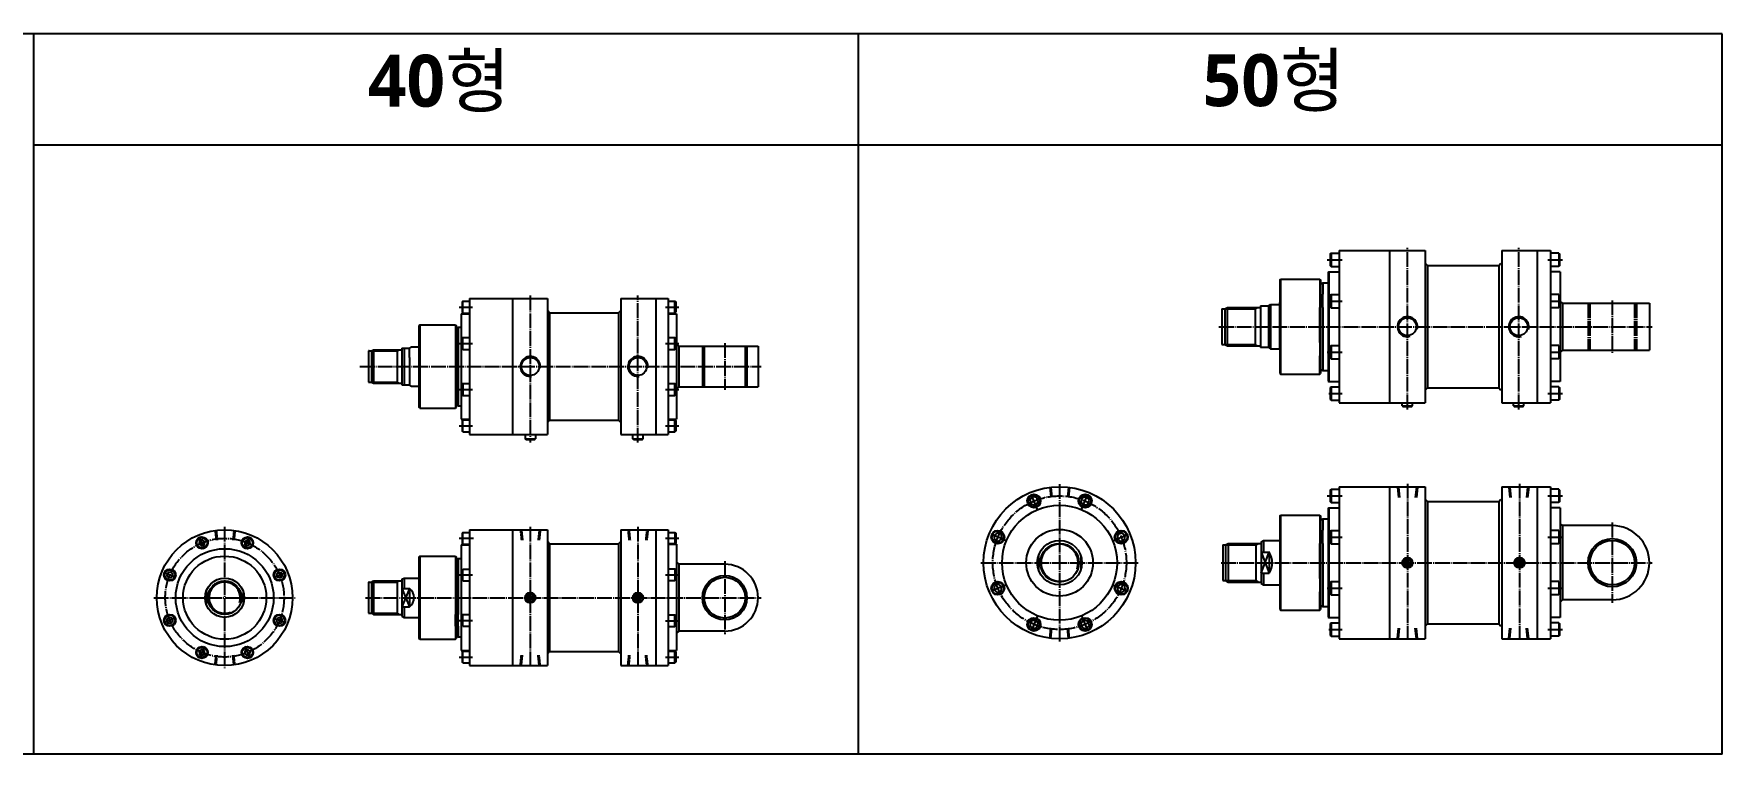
# Model space of a CAD drawing. Extents: x 0 to 5057, y -1057 to 1388.
# Drawn here: x 2782 to 5057, y 0 to 971 of the extents above; entities that cross this region are included whole.
import ezdxf

# ---------------------------------------------------------------- set-up
doc = ezdxf.new("R2010")
doc.units = 0
doc.header["$PDMODE"] = 1
for name, pattern in [('CENTER', [24, 20, -1.5, 1, -1.5]), ('HIDDEN', [5, 3.5, -1.5]), ('HIDDENX2', [0.75, 0.5, -0.25])]:
    doc.linetypes.add(name, pattern=pattern)
doc.layers.get('0').update_dxf_attribs({"linetype": 'CONTINUOUS'})
doc.layers.get('DEFPOINTS').update_dxf_attribs({"linetype": 'CONTINUOUS'})
for name, color, linetype in [('1', 3, 'CONTINUOUS'), ('3', 2, 'HIDDEN'), ('ML', 3, 'CONTINUOUS')]:
    doc.layers.add(name, color=color, linetype=linetype)
doc.styles.add('문자', font='romans.shx')

msp = doc.modelspace()

# ---------------------------------------------------------------- linework, layer by layer
for p, q in [((5057.3, 971), (0, 971)), ((2781.8, 0), (2781.8, 971)), ((3893.3, 0), (3893.3, 971)), ((5057.3, 0), (5057.3, 971)), ((5057.3, 821), (2781.8, 821)), ((4383.1, 600.2), (4427.7, 600.2)), ((4427.7, 600.2), (4431.2, 602.2)), ((4383.1, 552.2), (4427.7, 552.2)), ((4427.7, 552.2), (4431.2, 550.2)), ((3234, 543.6), (3271.5, 543.6)), ((3271.5, 543.6), (3274.1, 545.1)), ((3234, 501.6), (3271.5, 501.6)), ((3271.5, 501.6), (3274.1, 500.1)), ((4384.1, 282.1), (4428.7, 282.1)), ((4428.7, 282.1), (4432.2, 284.1)), ((4436.1, 244.1), (4446.7, 272.2)), ((4436.1, 272.2), (4446.7, 244.1)), ((3234, 232), (3271.5, 232)), ((3271.5, 232), (3274.1, 233.5)), ((4384.1, 234.1), (4428.7, 234.1)), ((4428.7, 234.1), (4432.2, 232.1)), ((3288.2, 223.3), (3278, 198.7)), ((3278, 223.3), (3288.2, 198.7)), ((3234, 190), (3271.5, 190)), ((3271.5, 190), (3274.1, 188.5)), ((5057.3, 0), (0, 0))]:
    msp.add_line(p, q)
at = {"color": 3}
msp.add_line((4390.6, 550.2), (4390.6, 602.2), dxfattribs=at)
for centre, radius, start, end in [((4633.1, 576.2), 13.5, 346.596, 286.7419), ((4783.1, 576.2), 13.5, 344.4765, 285.4881), ((3451, 522.6), 13.5, 352.1311, 277.5948), ((3596, 522.6), 13.5, 352.1311, 277.5948), ((4164.3, 258.1), 25, 341.2282, 283.4779), ((4633.1, 258.1), 6.5, 345.2639, 278.1587), ((4784.1, 258.1), 6.5, 345.6797, 281.2431), ((3039.1, 211), 21, 342.2008, 292.344), ((3451, 211), 6.5, 351.8918, 261.0358), ((3596, 211), 6.5, 351.8918, 261.0358)]:
    msp.add_arc(centre, radius, start, end)
at = {"layer": '1'}
for p, q in [((4529.1, 674.3), (4530.1, 675.3)), ((4529.1, 674.3), (4529.1, 658.3)), ((4530.1, 675.3), (4530.1, 657.3)), ((4530.1, 675.3), (4541.1, 675.3)), ((4541.1, 678.8), (4541.1, 473.8)), ((4826.1, 678.8), (4826.1, 473.8)), ((4837.1, 675.3), (4826.1, 675.3)), ((4826.1, 666.3), (4839.1, 666.3)), ((4837.1, 675.3), (4837.1, 657.3)), ((4837.1, 675.3), (4838.1, 674.3)), ((4838.1, 674.3), (4838.1, 658.3)), ((4515.1, 640.3), (4515.1, 620)), ((4515.1, 640.3), (4516.1, 639.3)), ((4516.1, 639.3), (4516.1, 620)), ((4526.1, 649.7), (4527.1, 650.3)), ((4526.1, 649.7), (4526.1, 502.8)), ((4526.1, 649.7), (4526.1, 502.8)), ((4527.1, 650.3), (4527.1, 503.5)), ((4527.1, 650.3), (4541.1, 650.3)), ((4529.1, 658.3), (4530.1, 657.3)), ((4530.1, 657.3), (4541.1, 657.3)), ((4837.1, 657.3), (4826.1, 657.3)), ((4839.1, 650.3), (4826.1, 650.3)), ((4838.1, 658.3), (4837.1, 657.3)), ((4839.1, 650.3), (4839.1, 502.3)), ((4515.1, 620), (4515.1, 602)), ((4516.1, 633.5), (4519.1, 635.3)), ((4516.1, 620), (4516.1, 602)), ((4519.1, 635.3), (4519.1, 620)), ((4519.1, 635.3), (4526.1, 635.3)), ((4519.1, 602), (4519.1, 620)), ((4529.1, 618.7), (4530.1, 619.7)), ((4529.1, 618.7), (4529.1, 602.7)), ((4530.1, 619.7), (4530.1, 601.7)), ((4530.1, 619.7), (4541.1, 619.7)), ((4837.1, 619.7), (4826.1, 619.7)), ((4837.1, 619.7), (4837.1, 601.7)), ((4837.1, 619.7), (4838.1, 618.7)), ((4838.1, 618.7), (4838.1, 602.7)), ((3358, 593.6), (3358, 451.6)), ((3358, 593.6), (3369, 593.6)), ((3360, 610.6), (3359, 609.6)), ((3359, 609.6), (3359, 595.6)), ((3360, 594.6), (3359, 595.6)), ((3360, 610.6), (3369, 610.6)), ((3360, 594.6), (3360, 610.6)), ((3360, 594.6), (3369, 594.6)), ((3369, 614.1), (3369, 431.1)), ((3637, 614.1), (3637, 431.1)), ((3637, 610.6), (3646, 610.6)), ((3637, 594.6), (3646, 594.6)), ((3637, 593.6), (3648, 593.6)), ((3646, 594.6), (3646, 610.6)), ((3646, 594.6), (3647, 595.6)), ((3647, 609.6), (3647, 595.6)), ((3648, 593.6), (3648, 451.6)), ((4515.1, 554.9), (4515.1, 602)), ((4516.1, 602), (4516.1, 554.9)), ((4519.1, 602), (4519.1, 554.9)), ((4529.1, 602.7), (4530.1, 601.7)), ((4530.1, 601.7), (4541.1, 601.7)), ((4826.1, 610.7), (4839.1, 610.7)), ((4826.1, 610.7), (4839.1, 610.7)), ((4837.1, 601.7), (4826.1, 601.7)), ((4838.1, 602.7), (4837.1, 601.7)), ((4839.1, 610.7), (4839.1, 541.7)), ((3350, 578.6), (3350, 561.6)), ((3350, 578.6), (3351, 577.6)), ((3351, 577.6), (3351, 561.6)), ((3351, 573.9), (3354, 575.6)), ((3354, 575.6), (3354, 561.6)), ((3354, 575.6), (3358, 575.6)), ((3350, 561.6), (3350, 483.6)), ((3351, 561.6), (3351, 483.6)), ((3354, 561.6), (3354, 483.6)), ((3360, 561.6), (3359, 560.6)), ((3359, 560.6), (3359, 546.6)), ((3359, 546.6), (3360, 545.6)), ((3360, 561.6), (3369, 561.6)), ((3360, 545.6), (3360, 561.6)), ((3637, 561.6), (3646, 561.6)), ((3646, 561.6), (3647, 560.6)), ((3646, 545.6), (3646, 561.6)), ((3646, 545.6), (3647, 546.6)), ((3647, 560.6), (3647, 546.6)), ((4515.1, 554.9), (4515.1, 536.9)), ((4516.1, 554.9), (4516.1, 536.9)), ((4519.1, 554.9), (4519.1, 536.9)), ((4530.1, 550.8), (4529.1, 549.8)), ((4529.1, 549.8), (4529.1, 533.8)), ((4530.1, 550.8), (4530.1, 532.8)), ((4530.1, 550.8), (4541.1, 550.8)), ((4837.1, 550.8), (4826.1, 550.8)), ((4837.1, 550.8), (4837.1, 532.8)), ((4837.1, 550.8), (4838.1, 549.8)), ((4838.1, 549.8), (4838.1, 533.8)), ((3354, 545.6), (3354, 499.6)), ((3360, 545.6), (3369, 545.6)), ((3637, 545.6), (3646, 545.6)), ((4515.1, 512.3), (4515.1, 536.9)), ((4516.1, 536.9), (4516.1, 513.3)), ((4519.1, 536.9), (4519.1, 517.3)), ((4529.1, 533.8), (4530.1, 532.8)), ((4530.1, 532.8), (4541.1, 532.8)), ((4826.1, 541.8), (4839.1, 541.8)), ((4837.1, 532.8), (4826.1, 532.8)), ((4838.1, 533.8), (4837.1, 532.8)), ((4515.1, 512.3), (4516.1, 513.3)), ((4516.1, 519), (4519.1, 517.3)), ((4519.1, 517.3), (4526.1, 517.3)), ((4526.1, 502.8), (4527.1, 502.3)), ((4527.1, 503.5), (4527.1, 502.3)), ((4527.1, 502.3), (4541.1, 502.3)), ((4839.1, 502.3), (4826.1, 502.3)), ((3350, 483.6), (3350, 466.6)), ((3351, 483.6), (3351, 467.6)), ((3354, 483.6), (3354, 469.6)), ((3360, 499.6), (3359, 498.6)), ((3359, 498.6), (3359, 484.6)), ((3359, 484.6), (3360, 483.6)), ((3360, 499.6), (3369, 499.6)), ((3360, 499.6), (3360, 483.6)), ((3360, 483.6), (3369, 483.6)), ((3637, 499.6), (3646, 499.6)), ((3637, 483.6), (3646, 483.6)), ((3647, 498.6), (3646, 499.6)), ((3646, 483.6), (3646, 499.6)), ((3646, 483.6), (3647, 484.6)), ((3647, 498.6), (3647, 484.6)), ((4530.1, 495.3), (4529.1, 494.3)), ((4529.1, 494.3), (4529.1, 478.3)), ((4529.1, 478.3), (4530.1, 477.3)), ((4530.1, 495.3), (4530.1, 477.3)), ((4530.1, 495.3), (4541.1, 495.3)), ((4837.1, 495.3), (4826.1, 495.3)), ((4837.1, 495.3), (4837.1, 477.3)), ((4837.1, 495.3), (4838.1, 494.3)), ((4838.1, 478.3), (4837.1, 477.3)), ((4838.1, 494.3), (4838.1, 478.3)), ((3350, 466.6), (3351, 467.6)), ((3351, 471.4), (3354, 469.6)), ((3354, 469.6), (3358, 469.6)), ((4530.1, 477.3), (4541.1, 477.3)), ((4626.1, 469.7), (4626.1, 473.7)), ((4626.1, 469.7), (4627.1, 468.7)), ((4626.1, 469.7), (4640.1, 469.7)), ((4627.1, 468.7), (4633.1, 468.7)), ((4633.1, 468.7), (4639.1, 468.7)), ((4639.1, 468.7), (4640.1, 469.7)), ((4640.1, 469.7), (4640.1, 473.7)), ((4776.1, 469.7), (4776.1, 473.7)), ((4776.1, 469.7), (4790.1, 469.7)), ((4776.1, 469.7), (4777.1, 468.7)), ((4777.1, 468.7), (4783.1, 468.7)), ((4783.1, 468.7), (4789.1, 468.7)), ((4789.1, 468.7), (4790.1, 469.7)), ((4790.1, 469.7), (4790.1, 473.7)), ((4837.1, 477.3), (4826.1, 477.3)), ((3358, 451.6), (3369, 451.6)), ((3360, 450.6), (3359, 449.6)), ((3359, 449.6), (3359, 435.6)), ((3360, 434.6), (3359, 435.6)), ((3360, 450.6), (3369, 450.6)), ((3360, 434.6), (3360, 450.6)), ((3360, 434.6), (3369, 434.6)), ((3637, 451.6), (3648, 451.6)), ((3637, 450.6), (3646, 450.6)), ((3637, 434.6), (3646, 434.6)), ((3646, 450.6), (3647, 449.6)), ((3646, 434.6), (3646, 450.6)), ((3646, 434.6), (3647, 435.6)), ((3647, 449.6), (3647, 435.6)), ((3444, 431.1), (3444, 425.1)), ((3445, 424.1), (3444, 425.1)), ((3444, 425.1), (3458, 425.1)), ((3445, 424.1), (3457, 424.1)), ((3457, 424.1), (3458, 425.1)), ((3458, 431.1), (3458, 425.1)), ((3589, 425.1), (3589, 431.1)), ((3590, 424.1), (3589, 425.1)), ((3589, 425.1), (3603, 425.1)), ((3590, 424.1), (3602, 424.1)), ((3602, 424.1), (3603, 425.1)), ((3603, 425.1), (3603, 431.1)), ((4529.1, 356.1), (4530.1, 357.1)), ((4529.1, 356.1), (4529.1, 340.1)), ((4530.1, 357.1), (4541.1, 357.1)), ((4530.1, 357.1), (4530.1, 339.1)), ((4541.1, 360.6), (4541.1, 155.6)), ((4826.1, 360.6), (4826.1, 155.6)), ((4837.1, 357.1), (4826.1, 357.1)), ((4826.1, 348.1), (4839.1, 348.1)), ((4837.1, 357.1), (4837.1, 339.1)), ((4837.1, 357.1), (4838.1, 356.1)), ((4838.1, 356.1), (4838.1, 340.1)), ((4515.1, 322.1), (4516.1, 321.1)), ((4515.1, 322.1), (4515.1, 301.9)), ((4516.1, 321.1), (4516.1, 301.9)), ((4526.1, 331.6), (4527.1, 332.1)), ((4526.1, 331.6), (4526.1, 184.7)), ((4526.1, 331.6), (4526.1, 184.7)), ((4527.1, 332.1), (4541.1, 332.1)), ((4527.1, 332.1), (4527.1, 185.4)), ((4529.1, 340.1), (4530.1, 339.1)), ((4530.1, 339.1), (4541.1, 339.1)), ((4837.1, 339.1), (4826.1, 339.1)), ((4839.1, 332.1), (4826.1, 332.1)), ((4838.1, 340.1), (4837.1, 339.1)), ((4839.1, 332.1), (4839.1, 184.1)), ((3360, 299), (3359, 298)), ((3359, 298), (3359, 284)), ((3360, 299), (3369, 299)), ((3360, 283), (3360, 299)), ((3369, 302.5), (3369, 119.5)), ((3637, 302.5), (3637, 119.5)), ((3637, 299), (3646, 299)), ((3646, 299), (3647, 298)), ((3646, 299), (3646, 283)), ((3647, 298), (3647, 284)), ((4515.1, 301.9), (4515.1, 283.9)), ((4516.1, 315.4), (4519.1, 317.1)), ((4516.1, 301.9), (4516.1, 283.9)), ((4519.1, 317.1), (4526.1, 317.1)), ((4519.1, 317.1), (4519.1, 301.9)), ((4519.1, 283.9), (4519.1, 301.9)), ((4529.1, 300.6), (4530.1, 301.6)), ((4529.1, 300.6), (4529.1, 284.6)), ((4530.1, 301.6), (4530.1, 283.6)), ((4530.1, 301.6), (4541.1, 301.6)), ((4837.1, 301.6), (4826.1, 301.6)), ((4837.1, 301.6), (4837.1, 283.6)), ((4837.1, 301.6), (4838.1, 300.6)), ((4838.1, 300.6), (4838.1, 284.6)), ((3358, 282), (3358, 140)), ((3358, 282), (3369, 282)), ((3360, 283), (3359, 284)), ((3360, 283), (3369, 283)), ((3637, 284), (3646, 284)), ((3637, 283), (3648, 283)), ((3646, 283), (3647, 284)), ((3648, 283), (3648, 140)), ((4515.1, 236.8), (4515.1, 283.9)), ((4516.1, 283.9), (4516.1, 236.8)), ((4519.1, 283.9), (4519.1, 236.8)), ((4529.1, 284.6), (4530.1, 283.6)), ((4530.1, 283.6), (4541.1, 283.6)), ((4826.1, 292.6), (4839.1, 292.6)), ((4826.1, 292.6), (4839.1, 292.6)), ((4837.1, 283.6), (4826.1, 283.6)), ((4838.1, 284.6), (4837.1, 283.6)), ((3350, 267), (3351, 266)), ((3350, 267), (3350, 249.6)), ((3351, 266), (3351, 249.6)), ((3351, 262.3), (3354, 264)), ((3354, 264), (3358, 264)), ((3354, 264), (3354, 249.6)), ((4446.7, 272.2), (4446.7, 244.1)), ((3350, 249.6), (3350, 233.6)), ((3350, 233.6), (3350, 188.4)), ((3351, 249.6), (3351, 233.6)), ((3351, 233.6), (3351, 188.4)), ((3354, 249.6), (3354, 233.6)), ((3354, 233.6), (3354, 188.4)), ((3359, 248.6), (3360, 249.6)), ((3359, 248.6), (3359, 234.6)), ((3360, 233.6), (3359, 234.6)), ((3360, 249.6), (3369, 249.6)), ((3360, 233.6), (3360, 249.6)), ((3360, 233.6), (3369, 233.6)), ((3637, 250), (3646, 250)), ((3637, 234), (3646, 234)), ((3646, 250), (3647, 249)), ((3646, 250), (3646, 234)), ((3646, 234), (3647, 235)), ((3647, 249), (3647, 235)), ((4515.1, 236.8), (4515.1, 218.8)), ((4516.1, 236.8), (4516.1, 218.8)), ((4519.1, 236.8), (4519.1, 218.8)), ((4530.1, 232.7), (4529.1, 231.7)), ((4529.1, 231.7), (4529.1, 215.7)), ((4530.1, 232.7), (4530.1, 214.7)), ((4530.1, 232.7), (4541.1, 232.7)), ((4837.1, 232.7), (4826.1, 232.7)), ((4837.1, 232.7), (4837.1, 214.7)), ((4837.1, 232.7), (4838.1, 231.7)), ((4838.1, 231.7), (4838.1, 215.7)), ((3288.2, 223.3), (3288.2, 198.7)), ((3453.5, 212.5), (3453.5, 209.6)), ((3598.5, 212.5), (3598.5, 209.6)), ((4515.1, 194.1), (4515.1, 218.8)), ((4516.1, 218.8), (4516.1, 195.1)), ((4519.1, 218.8), (4519.1, 199.1)), ((4529.1, 215.7), (4530.1, 214.7)), ((4530.1, 214.7), (4541.1, 214.7)), ((4826.1, 223.7), (4839.1, 223.7)), ((4837.1, 214.7), (4826.1, 214.7)), ((4838.1, 215.7), (4837.1, 214.7)), ((3350, 172.4), (3350, 188.4)), ((3351, 172.4), (3351, 188.4)), ((3354, 172.4), (3354, 188.4)), ((3360, 188.4), (3359, 187.4)), ((3359, 187.4), (3359, 173.4)), ((3360, 172.4), (3360, 188.4)), ((3360, 188.4), (3369, 188.4)), ((3637, 188), (3646, 188)), ((3646, 188), (3647, 187)), ((3646, 172), (3646, 188)), ((3647, 187), (3647, 173)), ((4515.1, 194.1), (4516.1, 195.1)), ((4516.1, 200.9), (4519.1, 199.1)), ((4519.1, 199.1), (4526.1, 199.1)), ((4526.1, 184.7), (4527.1, 184.1)), ((4527.1, 185.4), (4527.1, 184.1)), ((4527.1, 184.1), (4541.1, 184.1)), ((4839.1, 184.1), (4826.1, 184.1)), ((3350, 172.4), (3350, 155)), ((3351, 172.4), (3351, 156)), ((3351, 159.7), (3354, 158)), ((3354, 172.4), (3354, 158)), ((3360, 172.4), (3359, 173.4)), ((3360, 172.4), (3369, 172.4)), ((3637, 172), (3646, 172)), ((3646, 172), (3647, 173)), ((4530.1, 177.1), (4529.1, 176.1)), ((4529.1, 176.1), (4529.1, 160.1)), ((4529.1, 160.1), (4530.1, 159.1)), ((4530.1, 177.1), (4541.1, 177.1)), ((4530.1, 177.1), (4530.1, 159.1)), ((4837.1, 177.1), (4826.1, 177.1)), ((4837.1, 177.1), (4837.1, 159.1)), ((4837.1, 177.1), (4838.1, 176.1)), ((4838.1, 160.1), (4837.1, 159.1)), ((4838.1, 176.1), (4838.1, 160.1)), ((3350, 155), (3351, 156)), ((3354, 158), (3358, 158)), ((3358, 140), (3369, 140)), ((3360, 139), (3359, 138)), ((3359, 138), (3359, 124)), ((3360, 139), (3369, 139)), ((3360, 123), (3360, 139)), ((3637, 140), (3648, 140)), ((3637, 139), (3646, 139)), ((3646, 139), (3647, 138)), ((3646, 123), (3646, 139)), ((3647, 138), (3647, 124)), ((4530.1, 159.1), (4541.1, 159.1)), ((4837.1, 159.1), (4826.1, 159.1)), ((3360, 123), (3359, 124)), ((3360, 123), (3369, 123)), ((3637, 123), (3646, 123)), ((3646, 123), (3647, 124))]:
    msp.add_line(p, q, dxfattribs=at)
for points in [[(4133.5, 345.8), (4127.8, 346.7), (4124.1, 342.2), (4126.2, 336.8), (4131.9, 335.9), (4135.5, 340.4)], [(4204.5, 341.9), (4201.1, 346.6), (4195.3, 346), (4193, 340.7), (4196.3, 336), (4202.1, 336.6)], [(4080.5, 298.3), (4075.8, 294.9), (4076.4, 289.2), (4081.7, 286.8), (4086.4, 290.2), (4085.8, 296)], [(4251.9, 288.9), (4252.8, 294.6), (4248.3, 298.3), (4242.9, 296.2), (4242, 290.5), (4246.5, 286.9)], [(3012.2, 286.4), (3009.1, 288.9), (3005.4, 287.4), (3004.8, 283.5), (3007.9, 281), (3011.6, 282.4)], [(3073.4, 283.3), (3073, 287.3), (3069.3, 288.9), (3066.1, 286.6), (3066.5, 282.6), (3070.2, 280.9)], [(4635.6, 259.6), (4633.1, 261), (4630.6, 259.6), (4630.6, 256.7), (4633.1, 255.3), (4635.6, 256.7)], [(4786.6, 259.6), (4784.1, 261), (4781.6, 259.6), (4781.6, 256.7), (4784.1, 255.3), (4786.6, 256.7)], [(2966.8, 245.3), (2962.9, 244.9), (2961.2, 241.2), (2963.6, 238), (2967.6, 238.4), (2969.2, 242.1)], [(3114.5, 237.9), (3117, 241), (3115.5, 244.7), (3111.6, 245.4), (3109.1, 242.3), (3110.5, 238.5)], [(4076.6, 227.3), (4075.7, 221.6), (4080.2, 218), (4085.6, 220), (4086.5, 225.7), (4082, 229.4)], [(4248, 218), (4252.7, 221.3), (4252.1, 227.1), (4246.8, 229.4), (4242.1, 226.1), (4242.7, 220.3)], [(3453.5, 209.6), (3451, 208.1), (3448.5, 209.6), (3448.5, 212.5), (3451, 213.9), (3453.5, 212.5)], [(3598.5, 209.6), (3596, 208.1), (3593.5, 209.6), (3593.5, 212.5), (3596, 213.9), (3598.5, 212.5)], [(3598.5, 212.5), (3596, 213.9), (3593.5, 212.5), (3593.5, 209.6), (3596, 208.1), (3598.5, 209.6)], [(2963.8, 184.1), (2961.3, 181), (2962.7, 177.3), (2966.6, 176.7), (2969.2, 179.8), (2967.7, 183.5)], [(3111.4, 176.7), (3115.4, 177.2), (3117, 180.8), (3114.7, 184.1), (3110.7, 183.6), (3109.1, 180)], [(4124.1, 174.4), (4127.5, 169.7), (4133.2, 170.3), (4135.6, 175.6), (4132.2, 180.3), (4126.4, 179.7)], [(4195.1, 170.5), (4200.8, 169.6), (4204.4, 174.1), (4202.4, 179.5), (4196.7, 180.4), (4193, 175.9)], [(3004.8, 138.7), (3005.3, 134.8), (3008.9, 133.1), (3012.2, 135.5), (3011.7, 139.5), (3008.1, 141.1)], [(3066, 135.7), (3069.1, 133.2), (3072.8, 134.6), (3073.5, 138.5), (3070.4, 141.1), (3066.6, 139.6)]]:
    msp.add_lwpolyline(points, close=True, dxfattribs=at)
for centre, radius in [((4633.1, 576.2), 12), ((4783.1, 576.2), 12), ((4164.3, 258.1), 102.5), ((4129.8, 341.3), 9), ((4129.8, 341.3), 8), ((4198.7, 341.3), 9), ((4198.7, 341.3), 8), ((3039.1, 211), 91.5), ((4081.1, 292.6), 9), ((4081.1, 292.6), 8), ((4247.4, 292.6), 9), ((4247.4, 292.6), 8), ((3008.5, 284.9), 8), ((3008.5, 284.9), 7), ((3069.7, 284.9), 8), ((3069.7, 284.9), 7), ((4633.1, 258.1), 7), ((4633.1, 258.1), 5.5), ((4633.1, 258.1), 5), ((4784.1, 258.1), 7), ((4784.1, 258.1), 5.5), ((4784.1, 258.1), 5), ((2965.2, 241.6), 8), ((2965.2, 241.6), 7), ((3113, 241.6), 8), ((3113, 241.6), 7), ((4081.1, 223.7), 9), ((4081.1, 223.7), 8), ((4247.4, 223.7), 9), ((4247.4, 223.7), 8), ((3451, 211), 7), ((3451, 211), 7), ((3451, 211), 5.5), ((3451, 211), 5.5), ((3451, 211), 5), ((3451, 211), 5), ((3596, 211), 5.5), ((3596, 211), 5.5), ((3596, 211), 5), ((3596, 211), 5), ((2965.2, 180.4), 8), ((2965.2, 180.4), 7), ((3113, 180.4), 8), ((3113, 180.4), 7), ((4129.8, 175), 9), ((4129.8, 175), 8), ((4198.7, 175), 9), ((4198.7, 175), 8), ((3008.5, 137.1), 8), ((3008.5, 137.1), 7), ((3069.7, 137.1), 8), ((3069.7, 137.1), 7)]:
    msp.add_circle(centre, radius, dxfattribs=at)
at = {"layer": '3', "color": 2, "linetype": 'CENTER'}
for p, q in [((4876.6, 607.7), (4876.6, 544.7)), ((4879.1, 607.7), (4879.1, 544.7)), ((4939.1, 607.7), (4939.1, 544.7)), ((4941.6, 607.7), (4941.6, 544.7)), ((4151, 359.8), (4152.4, 346.6)), ((4152.5, 360), (4153.9, 346.6)), ((4176.3, 359.9), (4174.9, 346.6)), ((4177.8, 359.7), (4176.4, 346.6)), ((4619.6, 360.1), (4621.1, 346.1)), ((4621.1, 360.1), (4622.6, 346.1)), ((4645.1, 360.1), (4643.6, 346.1)), ((4646.6, 360.1), (4645.1, 346.1)), ((4769.6, 360.1), (4771.1, 346.1)), ((4771.1, 360.1), (4772.6, 346.1)), ((4795.1, 360.1), (4793.6, 346.1)), ((4796.6, 360.1), (4795.1, 346.1)), ((4151, 156.5), (4152.4, 169.6)), ((4152.5, 156.3), (4153.9, 169.6)), ((4176.3, 156.3), (4174.9, 169.6)), ((4177.8, 156.5), (4176.4, 169.6)), ((4619.6, 156.1), (4621.1, 170.1)), ((4621.1, 156.1), (4622.6, 170.1)), ((4645.1, 156.1), (4643.6, 170.1)), ((4646.6, 156.1), (4645.1, 170.1)), ((4769.6, 156.1), (4771.1, 170.1)), ((4771.1, 156.1), (4772.6, 170.1)), ((4795.1, 156.1), (4793.6, 170.1)), ((4796.6, 156.1), (4795.1, 170.1))]:
    msp.add_line(p, q, dxfattribs=at)
at = {"layer": '3', "color": 2, "linetype": 'HIDDENX2'}
for p, q in [((3683, 550.1), (3683, 495.1)), ((3685.5, 550.1), (3685.5, 495.1)), ((3740.5, 550.1), (3740.5, 495.1)), ((3743, 550.1), (3743, 495.1)), ((3026.2, 301.6), (3027.6, 288.5)), ((3027.7, 301.8), (3029.1, 288.5)), ((3051.5, 301.7), (3050.1, 288.5)), ((3053, 301.5), (3051.6, 288.5)), ((3437.5, 302.5), (3439, 288.5)), ((3439, 302.5), (3440.5, 288.5)), ((3463, 302.5), (3461.5, 288.5)), ((3464.5, 302.5), (3463, 288.5)), ((3582.5, 302.5), (3584, 288.5)), ((3584, 302.5), (3585.5, 288.5)), ((3608, 302.5), (3606.5, 288.5)), ((3609.5, 302.5), (3608, 288.5)), ((3026.2, 120.4), (3027.6, 133.5)), ((3027.7, 120.2), (3029.1, 133.5)), ((3051.5, 120.4), (3050.1, 133.5)), ((3053, 120.6), (3051.6, 133.5)), ((3437.5, 119.5), (3439, 133.5)), ((3439, 119.5), (3440.5, 133.5)), ((3463, 119.5), (3461.5, 133.5)), ((3464.5, 119.5), (3463, 133.5)), ((3582.5, 119.5), (3584, 133.5)), ((3584, 119.5), (3585.5, 133.5)), ((3608, 119.5), (3606.5, 133.5)), ((3609.5, 119.5), (3608, 133.5))]:
    msp.add_line(p, q, dxfattribs=at)
at = {"layer": 'DEFPOINTS', "color": 0, "linetype": 'ByBlock'}
for p in [(4657.1, 678.8), (4742, 658.8), (3474, 614.1), (3290.8, 549.1), (3290.8, 496.1), (4657.1, 473.8), (3556.9, 450.1), (3474, 431.1), (3474, 302.5), (3570, 283.5), (3570, 138.5), (3474, 119.5)]:
    msp.add_point(p, dxfattribs=at)
at = {"layer": 'ML', "color": 1, "linetype": 'CENTER'}
for p, q in [((4633.1, 464.7), (4633.1, 682.7)), ((4783.1, 464.7), (4783.1, 682.7)), ((4525.1, 666.3), (4545.1, 666.3)), ((4822.1, 666.3), (4842.1, 666.3)), ((3451, 618.1), (3451, 420.1)), ((3596, 420.1), (3596, 618.1)), ((3355, 602.6), (3373, 602.6)), ((3633, 602.6), (3651, 602.6)), ((4527.1, 610.7), (4545.1, 610.7)), ((4909.1, 611.7), (4909.1, 540.7)), ((4379.1, 576.2), (4963.1, 576.2)), ((3355, 553.6), (3373, 553.6)), ((3633, 553.6), (3651, 553.6)), ((3633, 553.6), (3651, 553.6)), ((3713, 554.1), (3713, 491.1)), ((4525.1, 541.8), (4545.1, 541.8)), ((3221.3, 522.6), (3762, 522.6)), ((3355, 491.6), (3373, 491.6)), ((3633, 491.6), (3651, 491.6)), ((3633, 491.6), (3651, 491.6)), ((4527.1, 486.3), (4545.1, 486.3)), ((4822.1, 486.3), (4842.1, 486.3)), ((3355, 442.6), (3373, 442.6)), ((3633, 442.6), (3651, 442.6)), ((4164.3, 364.1), (4164.3, 152.1)), ((4633.1, 364.6), (4633.1, 156.1)), ((4784.1, 364.6), (4784.1, 156.1)), ((4134.6, 329.7), (4125, 352.8)), ((4193.9, 329.7), (4203.5, 352.8)), ((4525.1, 348.1), (4545.1, 348.1)), ((4822.1, 348.1), (4842.1, 348.1)), ((3039.1, 306.5), (3039.1, 116)), ((3451, 306.5), (3451, 119.5)), ((3596, 306.5), (3596, 119.5)), ((4092.7, 287.8), (4069.6, 297.4)), ((4235.9, 287.8), (4259, 297.4)), ((4909.1, 312.1), (4909.1, 204.1)), ((3012, 276.6), (3005.1, 293.3)), ((3066.3, 276.6), (3073.2, 293.3)), ((3355, 291), (3374.4, 291)), ((3633, 291), (3651, 291)), ((4527.1, 292.6), (4545.1, 292.6)), ((4822.1, 292.6), (4842.1, 292.6)), ((3713, 260), (3713, 162)), ((4058.3, 258.1), (4270.3, 258.1)), ((4382.1, 258.1), (4963.1, 258.1)), ((2973.6, 238.2), (2956.9, 245.1)), ((3104.7, 238.2), (3121.4, 245.1)), ((3355, 241.6), (3373, 241.6)), ((3633, 242), (3651, 242)), ((4092.7, 228.5), (4069.6, 218.9)), ((4235.9, 228.5), (4259, 218.9)), ((2943.6, 211), (3134.6, 211)), ((3229, 211), (3762, 211)), ((4525.1, 223.7), (4545.1, 223.7)), ((4822.1, 223.7), (4842.1, 223.7)), ((2973.6, 183.9), (2956.9, 177)), ((3104.7, 183.9), (3121.4, 177)), ((4134.6, 186.5), (4125, 163.4)), ((4193.9, 186.5), (4203.5, 163.4)), ((3355, 180.4), (3373, 180.4)), ((3633, 180), (3651, 180)), ((4527.1, 168.1), (4545.1, 168.1)), ((4822.1, 168.1), (4842.1, 168.1)), ((3012, 145.5), (3005.1, 128.8)), ((3066.3, 145.5), (3073.2, 128.8)), ((3355, 131), (3373, 131)), ((3633, 131), (3651, 131))]:
    msp.add_line(p, q, dxfattribs=at)
at = {"layer": 'ML'}
for p, q in [((4541.1, 678.8), (4657.1, 678.8)), ((4609.1, 678.8), (4609.1, 473.8)), ((4657.1, 678.8), (4657.1, 473.8)), ((4657.1, 661.8), (4660.1, 658.8)), ((4756.1, 658.8), (4759.1, 661.8)), ((4760.1, 678.8), (4760.1, 473.8)), ((4760.1, 678.8), (4826.1, 678.8)), ((4808.1, 678.8), (4808.1, 502.3)), ((4461.1, 639.3), (4462.1, 640.3)), ((4461.1, 639.3), (4461.1, 513.3)), ((4462.1, 640.3), (4515.1, 640.3)), ((4462.1, 640.3), (4462.1, 512.3)), ((4660.1, 658.8), (4660.1, 493.8)), ((4660.1, 658.8), (4756.1, 658.8)), ((4756.1, 658.8), (4756.1, 493.8)), ((3369, 614.1), (3474, 614.1)), ((3427, 614.1), (3427, 431.1)), ((3474, 614.1), (3474, 431.1)), ((3477, 595.1), (3474, 598.1)), ((3477, 595.1), (3570, 595.1)), ((3477, 595.1), (3477, 450.1)), ((3570, 595.1), (3573, 598.1)), ((3570, 595.1), (3570, 450.1)), ((3573, 614.1), (3637, 614.1)), ((3573, 614.1), (3573, 431.1)), ((3620, 614.1), (3620, 431.1)), ((4383.1, 600.2), (4383.1, 552.2)), ((4383.1, 600.2), (4387.1, 600.2)), ((4387.1, 600.2), (4390.6, 602.2)), ((4387.1, 600.2), (4387.1, 552.2)), ((4390.6, 602.2), (4435.1, 602.2)), ((4427.7, 602.2), (4427.7, 550.2)), ((4435.1, 604.5), (4435.1, 548)), ((4435.1, 604.5), (4445.7, 604.5)), ((4445.7, 604.5), (4448.7, 606.2)), ((4445.7, 604.5), (4445.7, 548)), ((4448.7, 606.2), (4461.1, 606.2)), ((4448.7, 606.2), (4448.7, 546.2)), ((4456.5, 606.2), (4461.1, 606.2)), ((4461.1, 546.2), (4461.1, 608.8)), ((4842.1, 607.7), (4839.1, 610.7)), ((4842.1, 607.7), (4959.1, 607.7)), ((4842.1, 607.7), (4842.1, 544.7)), ((4959.1, 607.7), (4959.1, 544.7)), ((3302, 578.6), (3301, 577.6)), ((3301, 577.6), (3301, 467.6)), ((3302, 578.6), (3350, 578.6)), ((3302, 578.6), (3302, 466.6)), ((3278, 547.4), (3278, 497.9)), ((3278, 547.4), (3288.2, 547.4)), ((3281, 547.4), (3281, 534.9)), ((3287.8, 547.4), (3290.8, 549.1)), ((3288.2, 534.9), (3288.2, 547.6)), ((3290.8, 549.1), (3301, 549.1)), ((3651, 550.1), (3648, 553.1)), ((3651, 550.1), (3758, 550.1)), ((3651, 550.1), (3651, 495.1)), ((3758, 550.1), (3758, 495.1)), ((4383.1, 552.2), (4387.1, 552.2)), ((4387.1, 552.2), (4390.6, 550.2)), ((4390.6, 550.2), (4435.1, 550.2)), ((4445.7, 548), (4435.1, 548)), ((4445.7, 548), (4448.7, 546.2)), ((4448.7, 546.2), (4461.1, 546.2)), ((3233, 543.6), (3233, 501.6)), ((3234, 543.6), (3233, 543.6)), ((3233, 543.6), (3237, 543.6)), ((3237, 543.6), (3239.6, 545.1)), ((3237, 543.6), (3237, 501.6)), ((3239.6, 545.1), (3239.6, 500.1)), ((3239.6, 545.1), (3278, 545.1)), ((3271.5, 545.1), (3271.5, 500.1)), ((3281, 534.9), (3281, 510.4)), ((3288.2, 534.9), (3288.2, 510.4)), ((4842.1, 544.7), (4839.1, 541.7)), ((4842.1, 544.7), (4959.1, 544.7)), ((3234, 501.6), (3233, 501.6)), ((3233, 501.6), (3237, 501.6)), ((3237, 501.6), (3239.6, 500.1)), ((3281, 510.4), (3281, 497.9)), ((3288.2, 510.4), (3288.2, 497.6)), ((4461.1, 513.3), (4462.1, 512.3)), ((4462.1, 512.3), (4515.1, 512.3)), ((4808.1, 502.3), (4808.1, 473.8)), ((3239.6, 500.1), (3278, 500.1)), ((3278, 497.9), (3288.2, 497.9)), ((3287.8, 497.9), (3290.8, 496.1)), ((3290.8, 496.1), (3301, 496.1)), ((3651, 495.1), (3648, 492.1)), ((3651, 495.1), (3758, 495.1)), ((4660.1, 493.8), (4657.1, 490.8)), ((4660.1, 493.8), (4756.1, 493.8)), ((4756.1, 493.8), (4759.1, 490.8)), ((3302, 466.6), (3301, 467.6)), ((3302, 466.6), (3350, 466.6)), ((4541.1, 473.8), (4657.1, 473.8)), ((4760.1, 473.8), (4826.1, 473.8)), ((3477, 450.1), (3474, 447.1)), ((3477, 450.1), (3570, 450.1)), ((3570, 450.1), (3573, 447.1)), ((3369, 431.1), (3474, 431.1)), ((3573, 431.1), (3637, 431.1)), ((4541.1, 360.6), (4657.1, 360.6)), ((4609.1, 360.6), (4609.1, 155.6)), ((4657.1, 360.6), (4657.1, 155.6)), ((4657.1, 343.6), (4660.1, 340.6)), ((4756.1, 340.6), (4759.1, 343.6)), ((4760.1, 360.6), (4760.1, 155.6)), ((4760.1, 360.6), (4826.1, 360.6)), ((4808.1, 360.6), (4808.1, 184.1)), ((4461.1, 321.1), (4462.1, 322.1)), ((4461.1, 321.1), (4461.1, 195.1)), ((4462.1, 322.1), (4515.1, 322.1)), ((4462.1, 322.1), (4462.1, 194.1)), ((4660.1, 340.6), (4756.1, 340.6)), ((4660.1, 340.6), (4660.1, 175.6)), ((4756.1, 340.6), (4756.1, 175.6)), ((3369, 302.5), (3474, 302.5)), ((3427, 302.5), (3427, 119.5)), ((3474, 302.5), (3474, 119.5)), ((3573, 302.5), (3573, 119.5)), ((3573, 302.5), (3637, 302.5)), ((3620, 302.5), (3620, 119.5)), ((4842.1, 308.1), (4839.1, 311.1)), ((4909.1, 308.1), (4842.1, 308.1)), ((4842.1, 308.1), (4842.1, 208.1)), ((3477, 283.5), (3474, 286.5)), ((3477, 283.5), (3570, 283.5)), ((3477, 283.5), (3477, 138.5)), ((3570, 283.5), (3573, 286.5)), ((3570, 283.5), (3570, 138.5)), ((4384.1, 282.1), (4384.1, 234.1)), ((4384.1, 282.1), (4388.1, 282.1)), ((4388.1, 282.1), (4391.6, 284.1)), ((4388.1, 282.1), (4388.1, 234.1)), ((4391.6, 284.1), (4436.1, 284.1)), ((4391.6, 284.1), (4391.6, 232.1)), ((4428.7, 284.1), (4428.7, 232.1)), ((4436.1, 286.4), (4439.1, 288.1)), ((4436.1, 286.4), (4436.1, 229.9)), ((4439.1, 288.1), (4462.1, 288.1)), ((4439.1, 288.1), (4439.1, 272.2)), ((3302, 267), (3301, 266)), ((3301, 266), (3301, 156)), ((3302, 267), (3350, 267)), ((3302, 267), (3302, 155)), ((3648, 259), (3651, 256)), ((3713, 256), (3651, 256)), ((3651, 256), (3651, 166)), ((4135.8, 267.5), (4135.8, 248.8)), ((4192.8, 267.5), (4192.8, 248.8)), ((4437.1, 272.2), (4447.7, 272.2)), ((3233, 232), (3233, 190)), ((3234, 232), (3233, 232)), ((3233, 232), (3237, 232)), ((3237, 232), (3239.6, 233.5)), ((3237, 232), (3237, 190)), ((3239.6, 233.5), (3278, 233.5)), ((3239.6, 233.5), (3239.6, 188.5)), ((3271.5, 233.5), (3271.5, 188.5)), ((3278, 235.8), (3281, 237.5)), ((3278, 235.8), (3278, 186.2)), ((3281, 237.5), (3301, 237.5)), ((3281, 237.5), (3281, 223.3)), ((4384.1, 234.1), (4388.1, 234.1)), ((4388.1, 234.1), (4391.6, 232.1)), ((4391.6, 232.1), (4436.1, 232.1)), ((4436.1, 244.1), (4446.7, 244.1)), ((4436.1, 229.9), (4439.1, 228.1)), ((4439.1, 244.1), (4439.1, 228.1)), ((4439.1, 228.1), (4462.1, 228.1)), ((3014.1, 219.8), (3014.1, 202.2)), ((3064.1, 219.8), (3064.1, 202.2)), ((3278, 223.3), (3288.2, 223.3)), ((4842.1, 208.1), (4839.1, 205.1)), ((4909.1, 208.1), (4842.1, 208.1)), ((3234, 190), (3233, 190)), ((3233, 190), (3237, 190)), ((3237, 190), (3239.6, 188.5)), ((3239.6, 188.5), (3278, 188.5)), ((3278, 198.7), (3288.2, 198.7)), ((3278, 186.2), (3281, 184.5)), ((3281, 198.7), (3281, 184.5)), ((3281, 184.5), (3301, 184.5)), ((4461.1, 195.1), (4462.1, 194.1)), ((4462.1, 194.1), (4515.1, 194.1)), ((4808.1, 184.1), (4808.1, 155.6)), ((3651, 166), (3648, 163)), ((3713, 166), (3651, 166)), ((4660.1, 175.6), (4657.1, 172.6)), ((4660.1, 175.6), (4756.1, 175.6)), ((4756.1, 175.6), (4759.1, 172.6)), ((3302, 155), (3301, 156)), ((3302, 155), (3350, 155)), ((3477, 138.5), (3474, 135.5)), ((3477, 138.5), (3570, 138.5)), ((3570, 138.5), (3573, 135.5)), ((4541.1, 155.6), (4657.1, 155.6)), ((4760.1, 155.6), (4826.1, 155.6)), ((3369, 119.5), (3427, 119.5)), ((3427, 119.5), (3474, 119.5)), ((3573, 119.5), (3620, 119.5)), ((3620, 119.5), (3637, 119.5))]:
    msp.add_line(p, q, dxfattribs=at)
at = {"layer": 'ML', "color": 4}
msp.add_line((3646, 610.6), (3647, 609.6), dxfattribs=at)
at = {"layer": 'ML'}
for centre, radius in [((3451, 522.6), 12), ((3596, 522.6), 12), ((4164.3, 258.1), 77.5), ((4164.3, 258.1), 45), ((3039.1, 211), 66), ((4164.3, 258.1), 30), ((4164.3, 258.1), 26), ((4909.1, 258.1), 32.5), ((4909.1, 258.1), 30), ((3039.1, 211), 56), ((3039.1, 211), 26.5), ((3039.1, 211), 22.5), ((3713, 211), 30), ((3713, 211), 27.5), ((3596, 211), 7), ((3596, 211), 7)]:
    msp.add_circle(centre, radius, dxfattribs=at)
at = {"layer": 'ML', "color": 1, "linetype": 'CENTER'}
for centre, radius in [((4164.3, 258.1), 90), ((3039.1, 211), 80)]:
    msp.add_circle(centre, radius, dxfattribs=at)
at = {"layer": 'ML'}
for centre, radius, start, end in [((4909.1, 258.1), 50, 270, 90), ((3713, 211), 45, 270, 90), ((4426.1, 258.1), 24.8, 325.6493, 34.3507), ((3279.1, 211), 15.3, 306.7229, 53.2771)]:
    msp.add_arc(centre, radius, start, end, dxfattribs=at)

# ---------------------------------------------------------------- texts
at = {"char_height": 70, "attachment_point": 1, "style": '문자'}
for s, width, insert in [('{\\fMalgun Gothic|b1|i0|c129|p50;40형}', 202.53, (3231.9, 942.7)), ('{\\fMalgun Gothic|b1|i0|c129|p50;50형}', 236.973, (4357, 943.4))]:
    msp.add_mtext_dynamic_manual_height_columns(s, width=width, gutter_width=16, heights=[-92.9], dxfattribs=dict(at, insert=insert))

doc.saveas('drawing.dxf')
